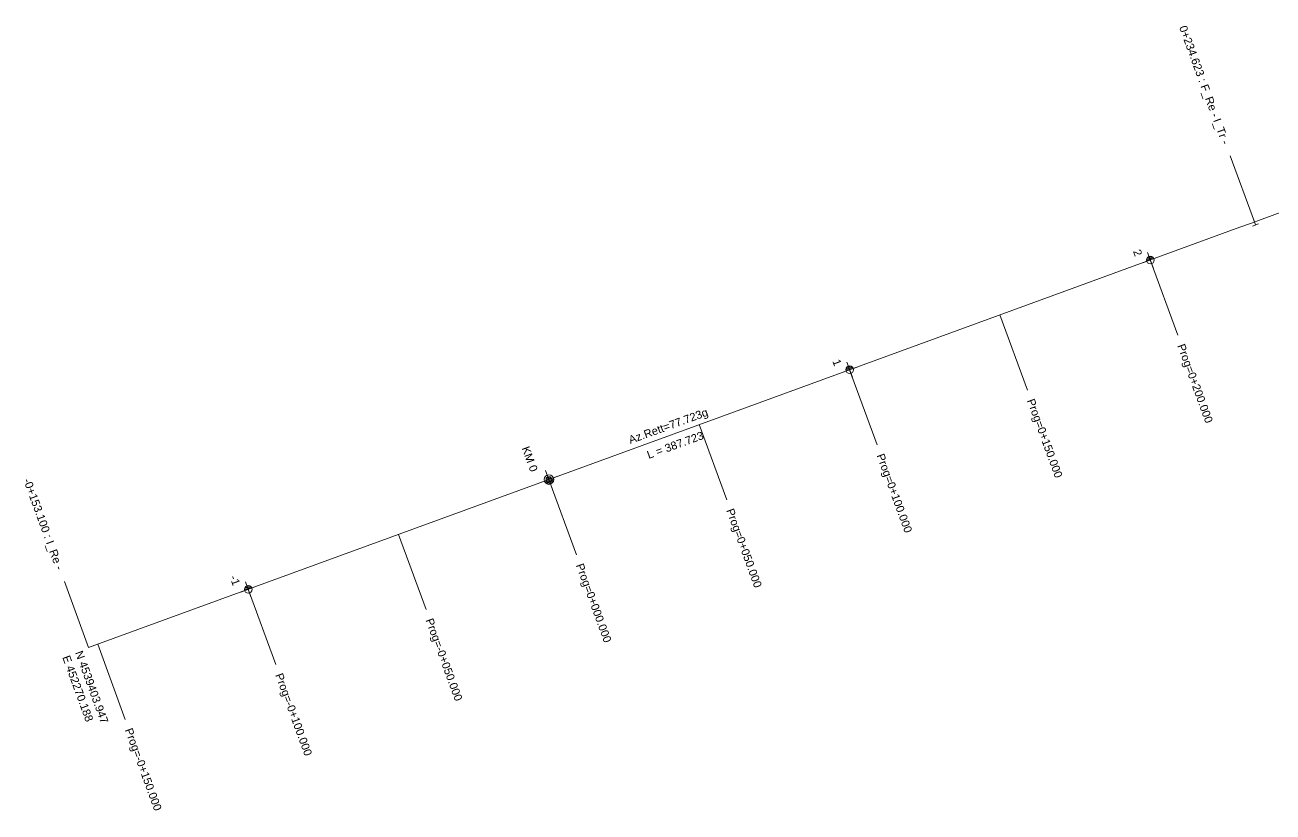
# Model space of a CAD drawing. Header units: metres. Extents: x 452250 to 453625, y 4539353 to 4540011.
# Drawn here: x 452250.3 to 452640.2, y 4539352.6 to 4539598.4 of the extents above; entities that cross this region are included whole.
import ezdxf
from ezdxf.enums import TextEntityAlignment as Align

# ---------------------------------------------------------------- set-up
doc = ezdxf.new("R2010")
doc.units = ezdxf.units.M
doc.header["$MEASUREMENT"] = 0
for name, color, linetype, lineweight in [('Asse_1$0$_Chilometriche', 2, 'Continuous', 0), ('Asse_1$0$_Ettometriche', 2, 'Continuous', 0), ('Asse_1$0$_Linee Progressive Passo Costante', 1, 'Continuous', 0), ('Asse_1$0$_Linee Progressive Pti Tangenza', 1, 'Continuous', 0), ('Asse_1$0$_PLN_Simb_T', 2, 'Continuous', 0), ('Asse_1$0$_Txt Componenti Planimetrici', 2, 'Continuous', 0), ('Asse_1$0$_Txt Coordinate Iniziali', 2, 'Continuous', 0), ('Asse_1$0$_Txt progressive passo costante', 2, 'Continuous', 0), ('Asse_1$0$_Txt Pti di Tangenza', 2, 'Continuous', 0), ('Asse_1$0$Ferrovia_Principale', 4, 'Continuous', 0)]:
    doc.layers.add(name, color=color, linetype=linetype, lineweight=lineweight)
doc.styles.add('Asse_1$0$_Progressive Parziali', font='', dxfattribs={"height": 0.0025})
doc.styles.add('Asse_1$0$_Txt_Pln_Centro', font='', dxfattribs={"height": 0.0025})
doc.styles.add('Asse_1$0$_Txt_Pln_DX', font='', dxfattribs={"height": 0.0025})
doc.styles.add('Asse_1$0$_Txt_Pln_SX', font='', dxfattribs={"height": 0.0025})
doc.styles.get('Asse_1$0$_Progressive Parziali').set_extended_font_data('Arial')
doc.styles.get('Asse_1$0$_Txt_Pln_Centro').set_extended_font_data('Arial')
doc.styles.get('Asse_1$0$_Txt_Pln_DX').set_extended_font_data('Arial')
doc.styles.get('Asse_1$0$_Txt_Pln_SX').set_extended_font_data('Arial')

# ---------------------------------------------------------------- blocks, each defined once
blk = doc.blocks.new('Asse_1$0$SIM_02')
at = {"layer": 'Asse_1$0$_Chilometriche', "color": 2}
for p, q in [((-0.0006, 0.00067), (-0.0006, -0.00067)), ((-0.0003, 0.00085), (-0.0003, -0.00085)), ((0, 0), (0, 0.003)), ((0, 0), (0, -0.003)), ((0.0003, 0.00147), (0.0003, -0.00147)), ((0.0006, 0.00137), (0.0006, -0.00137)), ((0.0009, 0.0012), (0.0009, -0.0012)), ((0.0012, 0.0009), (0.0012, -0.0009)), ((-0.003, 0), (0.003, 0))]:
    blk.add_line(p, q, dxfattribs=at)
for radius in [0.0015, 0.0009]:
    blk.add_circle((0, 0), radius, dxfattribs=at)
blk = doc.blocks.new('Asse_1$0$DrawTextAnnotation')
at = {"layer": 'Asse_1$0$_Chilometriche', "insert": (-0.004, -0.00342), "char_height": 0.0025, "attachment_point": 6, "line_spacing_factor": 1.02, "style": 'Asse_1$0$_Txt_Pln_DX'}
blk.add_mtext('\\C256;KM 0', dxfattribs=at)
blk = doc.blocks.new('Asse_1$0$SIM_01')
at = {"layer": 'Asse_1$0$_Ettometriche', "color": 2}
for p, q in [((-0.0009, 0.00079), (-0.0009, -0.00079)), ((-0.0006, 0.00104), (-0.0006, -0.00104)), ((-0.0003, 0.00116), (-0.0003, -0.00116)), ((0, 0.0025), (0, -0.0025)), ((-0.0025, 0), (0.0025, 0))]:
    blk.add_line(p, q, dxfattribs=at)
blk.add_circle((0, 0), 0.0012, dxfattribs=at)
blk = doc.blocks.new('Asse_1$0$DrawTextAnnotation_1')
at = {"layer": 'Asse_1$0$_Ettometriche', "insert": (-0.0025, -0.00292), "char_height": 0.0025, "attachment_point": 6, "line_spacing_factor": 1.02, "style": 'Asse_1$0$_Txt_Pln_DX'}
blk.add_mtext('\\C256;-1', dxfattribs=at)
blk = doc.blocks.new('Asse_1$0$DrawTextAnnotation_2')
at = {"layer": 'Asse_1$0$_Ettometriche', "insert": (-0.0025, -0.00292), "char_height": 0.0025, "attachment_point": 6, "line_spacing_factor": 1.02, "style": 'Asse_1$0$_Txt_Pln_DX'}
blk.add_mtext('\\C256;1', dxfattribs=at)
blk = doc.blocks.new('Asse_1$0$DrawTextAnnotation_3')
at = {"layer": 'Asse_1$0$_Ettometriche', "insert": (-0.0025, -0.00292), "char_height": 0.0025, "attachment_point": 6, "line_spacing_factor": 1.02, "style": 'Asse_1$0$_Txt_Pln_DX'}
blk.add_mtext('\\C256;2', dxfattribs=at)
blk = doc.blocks.new('Asse_1$0$DrawLineAnnotationDirectionLength')
at = {"layer": 'Asse_1$0$_Linee Progressive Pti Tangenza'}
blk.add_line((0, 0), (-0.022, 0), dxfattribs=at)
blk = doc.blocks.new('Asse_1$0$DrawTextAnnotation_10')
at = {"layer": 'Asse_1$0$_Txt Componenti Planimetrici', "insert": (0, 0.00258), "char_height": 0.0025, "attachment_point": 5, "line_spacing_factor": 1.02, "style": 'Asse_1$0$_Txt_Pln_Centro'}
blk.add_mtext('\\C256;Az.Rett=77.723g', dxfattribs=at)
blk = doc.blocks.new('Asse_1$0$DrawTextAnnotation_13')
at = {"layer": 'Asse_1$0$_Txt Componenti Planimetrici', "insert": (0, -0.00342), "char_height": 0.0025, "attachment_point": 5, "line_spacing_factor": 1.02, "style": 'Asse_1$0$_Txt_Pln_Centro'}
blk.add_mtext('\\C256;L = 387.723', dxfattribs=at)
blk = doc.blocks.new('Asse_1$0$DrawTextAnnotation_16')
at = {"layer": 'Asse_1$0$_Txt Coordinate Iniziali', "insert": (0, -0.00542), "char_height": 0.0025, "attachment_point": 4, "line_spacing_factor": 1.02, "style": 'Asse_1$0$_Txt_Pln_SX'}
blk.add_mtext('\\C256;N 4539403.947\\PE 452270.188', dxfattribs=at)
blk = doc.blocks.new('Asse_1$0$DrawTextAnnotation_19')
at = {"layer": 'Asse_1$0$_Txt Pti di Tangenza', "insert": (-0.035, -0.00042), "char_height": 0.0025, "attachment_point": 6, "line_spacing_factor": 1.02, "style": 'Asse_1$0$_Txt_Pln_DX'}
blk.add_mtext('\\C256;0+234.623 : F_Re - ', dxfattribs=at)
blk = doc.blocks.new('Asse_1$0$DrawTextAnnotation_22')
at = {"layer": 'Asse_1$0$_Txt Pti di Tangenza', "style": 'Asse_1$0$_Txt_Pln_DX'}
blk.add_text('I_Tr - ', height=0.0025, dxfattribs=at).set_placement((-0.025, 0), align=Align.MIDDLE_RIGHT)
blk = doc.blocks.new('Asse_1$0$DrawLineAnnotationDirectionLength_5')
at = {"layer": 'Asse_1$0$_Linee Progressive Passo Costante'}
blk.add_line((0, 0), (0.025, 0), dxfattribs=at)
blk = doc.blocks.new('Asse_1$0$DrawTextAnnotation_36')
at = {"layer": 'Asse_1$0$_Txt progressive passo costante', "insert": (0.028, -0.00042), "char_height": 0.0025, "attachment_point": 4, "line_spacing_factor": 1.02, "style": 'Asse_1$0$_Progressive Parziali'}
blk.add_mtext('\\C256;Prog=-0+150.000', dxfattribs=at)
blk = doc.blocks.new('Asse_1$0$DrawTextAnnotation_37')
at = {"layer": 'Asse_1$0$_Txt progressive passo costante', "insert": (0.028, -0.00042), "char_height": 0.0025, "attachment_point": 4, "line_spacing_factor": 1.02, "style": 'Asse_1$0$_Progressive Parziali'}
blk.add_mtext('\\C256;Prog=-0+100.000', dxfattribs=at)
blk = doc.blocks.new('Asse_1$0$DrawTextAnnotation_38')
at = {"layer": 'Asse_1$0$_Txt progressive passo costante', "insert": (0.028, -0.00042), "char_height": 0.0025, "attachment_point": 4, "line_spacing_factor": 1.02, "style": 'Asse_1$0$_Progressive Parziali'}
blk.add_mtext('\\C256;Prog=-0+050.000', dxfattribs=at)
blk = doc.blocks.new('Asse_1$0$DrawTextAnnotation_39')
at = {"layer": 'Asse_1$0$_Txt progressive passo costante', "insert": (0.028, -0.00042), "char_height": 0.0025, "attachment_point": 4, "line_spacing_factor": 1.02, "style": 'Asse_1$0$_Progressive Parziali'}
blk.add_mtext('\\C256;Prog=0+000.000', dxfattribs=at)
blk = doc.blocks.new('Asse_1$0$DrawTextAnnotation_40')
at = {"layer": 'Asse_1$0$_Txt progressive passo costante', "insert": (0.028, -0.00042), "char_height": 0.0025, "attachment_point": 4, "line_spacing_factor": 1.02, "style": 'Asse_1$0$_Progressive Parziali'}
blk.add_mtext('\\C256;Prog=0+050.000', dxfattribs=at)
blk = doc.blocks.new('Asse_1$0$DrawTextAnnotation_41')
at = {"layer": 'Asse_1$0$_Txt progressive passo costante', "insert": (0.028, -0.00042), "char_height": 0.0025, "attachment_point": 4, "line_spacing_factor": 1.02, "style": 'Asse_1$0$_Progressive Parziali'}
blk.add_mtext('\\C256;Prog=0+100.000', dxfattribs=at)
blk = doc.blocks.new('Asse_1$0$DrawTextAnnotation_42')
at = {"layer": 'Asse_1$0$_Txt progressive passo costante', "insert": (0.028, -0.00042), "char_height": 0.0025, "attachment_point": 4, "line_spacing_factor": 1.02, "style": 'Asse_1$0$_Progressive Parziali'}
blk.add_mtext('\\C256;Prog=0+150.000', dxfattribs=at)
blk = doc.blocks.new('Asse_1$0$DrawTextAnnotation_43')
at = {"layer": 'Asse_1$0$_Txt progressive passo costante', "insert": (0.028, -0.00042), "char_height": 0.0025, "attachment_point": 4, "line_spacing_factor": 1.02, "style": 'Asse_1$0$_Progressive Parziali'}
blk.add_mtext('\\C256;Prog=0+200.000', dxfattribs=at)
blk = doc.blocks.new('Asse_1$0$SIM_03_1')
at = {"layer": 'Asse_1$0$_PLN_Simb_T', "flags": 128}
for points in [[(-0.00099, 0.00099), (0.00099, 0.00099)], [(0, -0.00099), (0, 0.00099)]]:
    blk.add_lwpolyline(points, dxfattribs=at)

msp = doc.modelspace()

# ---------------------------------------------------------------- linework, layer by layer
at = {"layer": 'Asse_1$0$Ferrovia_Principale'}
msp.add_lwpolyline([(452270.19, 4539403.95), (452475.07, 4539478.72), (452577.5, 4539516.1), (452628.72, 4539534.79), (452631.93, 4539535.96), (452633.53, 4539536.54), (452634.33, 4539536.84), (452634.38, 4539536.85), (452634.4, 4539536.86), (452634.41, 4539536.87), (452634.42, 4539536.87), (452634.42, 4539536.87), (452634.42, 4539536.87), (452634.43, 4539536.87), (452634.45, 4539536.88), (452634.49, 4539536.9), (452635.15, 4539537.14), (452636.47, 4539537.62), (452639.11, 4539538.58), (452644.39, 4539540.52)], dxfattribs=at)

# ---------------------------------------------------------------- block references
at = {"layer": 'Asse_1$0$_Chilometriche', "xscale": 1000, "yscale": 1000, "zscale": 1000, "rotation": 290.0491766974465}
msp.add_blockref('Asse_1$0$DrawTextAnnotation', (452414.01, 4539456.43), dxfattribs=at)
at = {"layer": 'Asse_1$0$_Chilometriche', "color": 2, "xscale": 1000, "yscale": 1000, "zscale": 1000, "rotation": 290.0491766974465}
msp.add_blockref('Asse_1$0$SIM_02', (452414.01, 4539456.43), dxfattribs=at)
at = {"layer": 'Asse_1$0$_Ettometriche', "xscale": 1000, "yscale": 1000, "zscale": 1000, "rotation": 290.0491766974465}
for name, p in [('Asse_1$0$DrawTextAnnotation_3', (452601.89, 4539525)), ('Asse_1$0$DrawTextAnnotation_2', (452507.95, 4539490.72)), ('Asse_1$0$DrawTextAnnotation_1', (452320.07, 4539422.15))]:
    msp.add_blockref(name, p, dxfattribs=at)
at = {"layer": 'Asse_1$0$_Ettometriche', "color": 2, "xscale": 1000, "yscale": 1000, "zscale": 1000, "rotation": 290.0491766974465}
for p in [(452601.89, 4539525), (452507.95, 4539490.72), (452320.07, 4539422.15)]:
    msp.add_blockref('Asse_1$0$SIM_01', p, dxfattribs=at)
at = {"layer": 'Asse_1$0$_Linee Progressive Passo Costante', "xscale": 1000, "yscale": 1000, "zscale": 1000, "rotation": 290.0491766974465}
for p in [(452601.89, 4539525), (452554.92, 4539507.86), (452507.95, 4539490.72), (452460.98, 4539473.58), (452414.01, 4539456.43), (452367.04, 4539439.29), (452320.07, 4539422.15), (452273.1, 4539405.01)]:
    msp.add_blockref('Asse_1$0$DrawLineAnnotationDirectionLength_5', p, dxfattribs=at)
at = {"layer": 'Asse_1$0$_Linee Progressive Pti Tangenza', "xscale": 1000, "yscale": 1000, "zscale": 1000}
for p, rotation in [((452634.42, 4539536.87), 290.0491766974465), ((452634.42, 4539536.87), 290.0491766976301), ((452270.19, 4539403.95), 290.0491766974465)]:
    msp.add_blockref('Asse_1$0$DrawLineAnnotationDirectionLength', p, dxfattribs=dict(at, rotation=rotation))
at = {"layer": 'Asse_1$0$_PLN_Simb_T', "xscale": 1000, "yscale": 1000, "zscale": 1000, "rotation": 200.0491766976301}
msp.add_blockref('Asse_1$0$SIM_03_1', (452634.42, 4539536.87), dxfattribs=at)
at = {"layer": 'Asse_1$0$_Txt Componenti Planimetrici', "xscale": 1000, "yscale": 1000, "zscale": 1000, "rotation": 20.04917669744653}
for name in ['Asse_1$0$DrawTextAnnotation_10', 'Asse_1$0$DrawTextAnnotation_13']:
    msp.add_blockref(name, (452452.3, 4539470.41), dxfattribs=at)
at = {"layer": 'Asse_1$0$_Txt Coordinate Iniziali', "xscale": 1000, "yscale": 1000, "zscale": 1000, "rotation": 290.0491766974465}
msp.add_blockref('Asse_1$0$DrawTextAnnotation_16', (452270.19, 4539403.95), dxfattribs=at)
at = {"layer": 'Asse_1$0$_Txt progressive passo costante', "xscale": 1000, "yscale": 1000, "zscale": 1000, "rotation": 290.0491766974465}
for name, p in [('Asse_1$0$DrawTextAnnotation_43', (452601.89, 4539525)), ('Asse_1$0$DrawTextAnnotation_42', (452554.92, 4539507.86)), ('Asse_1$0$DrawTextAnnotation_41', (452507.95, 4539490.72)), ('Asse_1$0$DrawTextAnnotation_40', (452460.98, 4539473.58)), ('Asse_1$0$DrawTextAnnotation_39', (452414.01, 4539456.43)), ('Asse_1$0$DrawTextAnnotation_38', (452367.04, 4539439.29)), ('Asse_1$0$DrawTextAnnotation_37', (452320.07, 4539422.15)), ('Asse_1$0$DrawTextAnnotation_36', (452273.1, 4539405.01))]:
    msp.add_blockref(name, p, dxfattribs=at)
at = {"layer": 'Asse_1$0$_Txt Pti di Tangenza', "xscale": 1000, "yscale": 1000, "zscale": 1000}
for name, rotation in [('Asse_1$0$DrawTextAnnotation_19', 290.0491766974465), ('Asse_1$0$DrawTextAnnotation_22', 290.0491766976301)]:
    msp.add_blockref(name, (452634.42, 4539536.87), dxfattribs=dict(at, rotation=rotation))

# ---------------------------------------------------------------- texts
at = {"layer": 'Asse_1$0$_Txt Pti di Tangenza', "style": 'Asse_1$0$_Txt_Pln_DX'}
msp.add_text('-0+153.100 : I_Re - ', height=2.5, rotation=290.0492, dxfattribs=at).set_placement((452261.62, 4539427.43), align=Align.MIDDLE_RIGHT)

doc.saveas('drawing.dxf')
